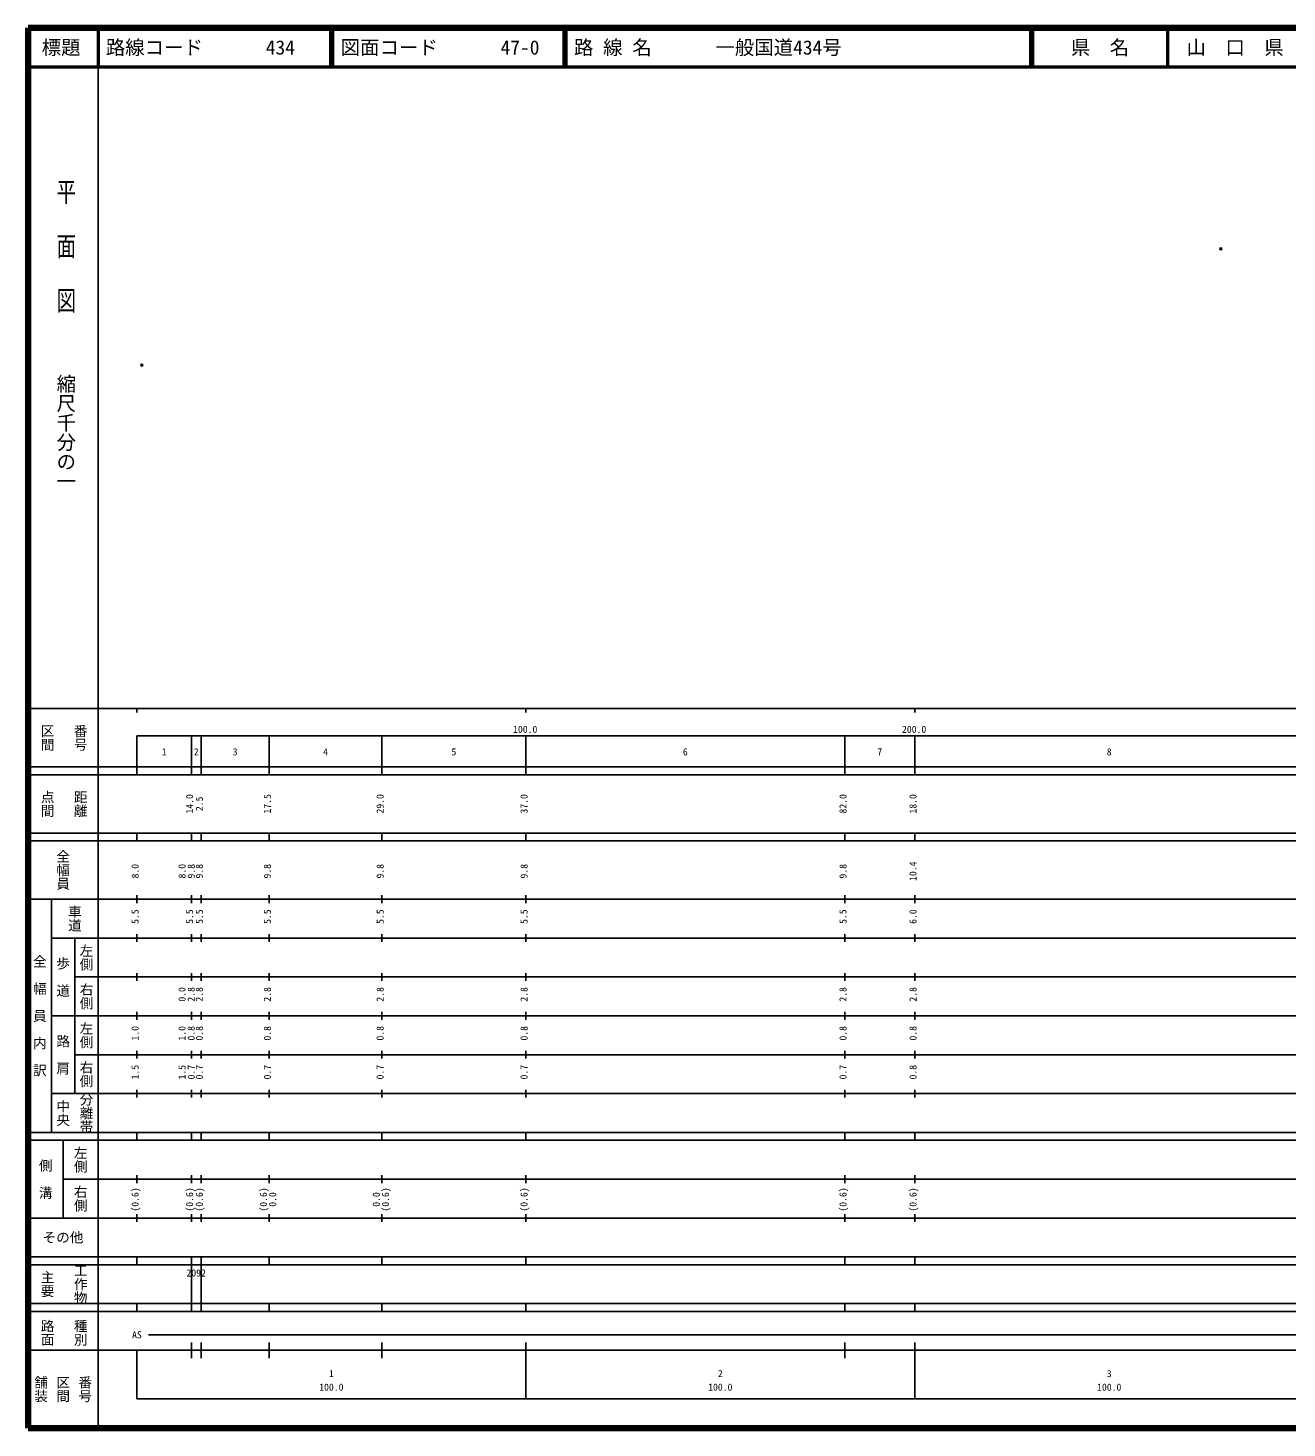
# Model space of a CAD drawing. Units: millimetres on the paper. Extents: x 40 to 680, y 20 to 380.
# Drawn here: x 40 to 363.7, y 20 to 380 of the extents above; entities that cross this region are included whole.
import ezdxf
from ezdxf.enums import TextEntityAlignment as Align

# ---------------------------------------------------------------- set-up
doc = ezdxf.new("R2010")
doc.units = ezdxf.units.MM
doc.header["$PDMODE"] = 32
doc.header["$PDSIZE"] = 0.5
doc.layers.add('M-OTRS', color=6, linetype='Continuous')
doc.layers.add('M-TTL-TXT', color=7, linetype='Continuous')
for name, color, linetype, lineweight in [('M-TTL', 2, 'Continuous', 140), ('M-TTL-BAND', 7, 'Continuous', 25), ('M-TTL-LINE', 7, 'Continuous', 50)]:
    doc.layers.add(name, color=color, linetype=linetype, lineweight=lineweight)
doc.styles.add('@ＭＳ ゴシック', font='')
doc.styles.add('ＭＳ ゴシック', font='')
doc.styles.get('@ＭＳ ゴシック').set_extended_font_data('@MS Gothic')
doc.styles.get('ＭＳ ゴシック').set_extended_font_data('MS Gothic')

msp = doc.modelspace()

# ---------------------------------------------------------------- linework, layer by layer
at = {"layer": 'M-OTRS'}
for p in [(346.684, 323.189), (69.257, 293.293)]:
    msp.add_point(p, dxfattribs=at)
at = {"layer": 'M-TTL'}
for p, q in [((40, 380), (40, 20)), ((680, 380), (40, 380)), ((40, 20), (680, 20))]:
    msp.add_line(p, q, dxfattribs=at)
at = {"layer": 'M-TTL-BAND'}
for p, q in [((58, 370), (58, 20)), ((40, 205), (579, 205)), ((68, 205), (68, 204)), ((168, 205), (168, 204)), ((268, 205), (268, 204)), ((68, 198), (579, 198)), ((68, 198), (68, 188)), ((82, 188), (82, 198)), ((84.5, 188), (84.5, 198)), ((102, 188), (102, 198)), ((131, 188), (131, 198)), ((168, 188), (168, 198)), ((250, 188), (250, 198)), ((268, 188), (268, 198)), ((40, 190), (579, 190)), ((40, 188), (579, 188)), ((40, 173), (579, 173)), ((68, 171), (68, 173)), ((82, 171), (82, 173)), ((84.5, 171), (84.5, 173)), ((102, 171), (102, 173)), ((131, 171), (131, 173)), ((168, 171), (168, 173)), ((250, 171), (250, 173)), ((268, 171), (268, 173)), ((40, 171), (579, 171)), ((40, 156), (579, 156)), ((46, 96), (46, 156)), ((68, 155), (68, 157)), ((82, 155), (82, 157)), ((84.5, 155), (84.5, 157)), ((102, 155), (102, 157)), ((131, 155), (131, 157)), ((168, 155), (168, 157)), ((250, 155), (250, 157)), ((268, 155), (268, 157)), ((46, 146), (579, 146)), ((52, 146), (52, 106)), ((68, 145), (68, 147)), ((82, 145), (82, 147)), ((84.5, 145), (84.5, 147)), ((102, 145), (102, 147)), ((131, 145), (131, 147)), ((168, 145), (168, 147)), ((250, 145), (250, 147)), ((268, 145), (268, 147)), ((68, 135), (68, 137)), ((82, 135), (82, 137)), ((84.5, 135), (84.5, 137)), ((102, 135), (102, 137)), ((131, 135), (131, 137)), ((168, 135), (168, 137)), ((250, 135), (250, 137)), ((268, 135), (268, 137)), ((52, 136), (579, 136)), ((46, 126), (579, 126)), ((68, 125), (68, 127)), ((82, 125), (82, 127)), ((84.5, 125), (84.5, 127)), ((102, 125), (102, 127)), ((131, 125), (131, 127)), ((168, 125), (168, 127)), ((250, 125), (250, 127)), ((268, 125), (268, 127)), ((52, 116), (579, 116)), ((68, 115), (68, 117)), ((82, 115), (82, 117)), ((84.5, 115), (84.5, 117)), ((102, 115), (102, 117)), ((131, 115), (131, 117)), ((168, 115), (168, 117)), ((250, 115), (250, 117)), ((268, 115), (268, 117)), ((46, 106), (579, 106)), ((68, 105), (68, 107)), ((82, 105), (82, 107)), ((84.5, 105), (84.5, 107)), ((102, 105), (102, 107)), ((131, 105), (131, 107)), ((168, 105), (168, 107)), ((250, 105), (250, 107)), ((268, 105), (268, 107)), ((40, 96), (579, 96)), ((40, 94), (579, 94)), ((49, 94), (49, 74)), ((68, 94), (68, 96)), ((82, 94), (82, 96)), ((84.5, 94), (84.5, 96)), ((102, 94), (102, 96)), ((131, 94), (131, 96)), ((168, 94), (168, 96)), ((250, 94), (250, 96)), ((268, 94), (268, 96)), ((49, 84), (579, 84)), ((68, 83), (68, 85)), ((82, 83), (82, 85)), ((84.5, 83), (84.5, 85)), ((102, 83), (102, 85)), ((131, 83), (131, 85)), ((168, 83), (168, 85)), ((250, 83), (250, 85)), ((268, 83), (268, 85)), ((40, 74), (579, 74)), ((68, 73), (68, 75)), ((82, 73), (82, 75)), ((84.5, 73), (84.5, 75)), ((102, 73), (102, 75)), ((131, 73), (131, 75)), ((168, 73), (168, 75)), ((250, 73), (250, 75)), ((268, 73), (268, 75)), ((40, 64), (579, 64)), ((40, 62), (579, 62)), ((68, 62), (68, 64)), ((82, 62), (82, 64)), ((82, 52), (82, 62)), ((84.5, 62), (84.5, 64)), ((84.5, 52), (84.5, 62)), ((102, 62), (102, 64)), ((131, 62), (131, 64)), ((168, 62), (168, 64)), ((250, 62), (250, 64)), ((268, 62), (268, 64)), ((40, 52), (579, 52)), ((68, 50), (68, 52)), ((82, 50), (82, 52)), ((84.5, 50), (84.5, 52)), ((102, 50), (102, 52)), ((131, 50), (131, 52)), ((168, 50), (168, 52)), ((250, 50), (250, 52)), ((268, 50), (268, 52)), ((40, 50), (579, 50)), ((71, 44), (565, 44)), ((40, 40), (579, 40)), ((68, 40), (68, 27.5)), ((82, 38), (82, 42)), ((84.5, 38), (84.5, 42)), ((102, 38), (102, 42)), ((131, 38), (131, 42)), ((168, 27.5), (168, 42)), ((250, 38), (250, 42)), ((268, 27.5), (268, 42)), ((68, 27.5), (579, 27.5))]:
    msp.add_line(p, q, dxfattribs=at)
at = {"layer": 'M-TTL-LINE'}
for p, q in [((58, 380), (58, 370)), ((117.75, 380), (117.75, 370)), ((118.25, 380), (118.25, 370)), ((177.75, 380), (177.75, 370)), ((178.25, 380), (178.25, 370)), ((297.75, 380), (297.75, 370)), ((298.25, 380), (298.25, 370)), ((333, 380), (333, 370)), ((40, 370), (680, 370))]:
    msp.add_line(p, q, dxfattribs=at)

# ---------------------------------------------------------------- texts
at = {"layer": 'M-TTL-BAND', "style": '@ＭＳ ゴシック', "width": 1.4}
msp.add_text('平  面  図', height=3.666, rotation=270, dxfattribs=at).set_placement((49.777, 306.475), align=Align.MIDDLE_RIGHT)
at = {"layer": 'M-TTL-BAND', "style": '@ＭＳ ゴシック'}
msp.add_text('縮尺千分の一', height=3.666, rotation=270, dxfattribs=at).set_placement((49.777, 261.03), align=Align.MIDDLE_RIGHT)
for s, p in [('区間', (45, 197.5)), ('番号', (53.5, 197.5)), ('点間', (45, 180.5)), ('距離', (53.5, 180.5)), ('全幅員', (49, 163.5)), ('車道', (52, 151)), ('左側', (55, 141)), ('全\u3000幅\u3000員\u3000内\u3000訳', (43, 126)), ('歩\u3000道', (49, 136)), ('右側', (55, 131)), ('左側', (55, 121)), ('路\u3000肩', (49, 116)), ('右側', (55, 111)), ('分離帯', (55, 101)), ('中央', (49, 101)), ('左側', (53.5, 89)), ('側\u3000溝', (44.5, 84)), ('右側', (53.5, 79)), ('工作物', (53.5, 57)), ('主要', (45, 57)), ('路面', (45, 44.5)), ('種別', (53.5, 44.5)), ('舗装', (43.333, 30)), ('区間', (49, 30)), ('番号', (54.667, 30))]:
    msp.add_text(s, height=2.566, rotation=270, dxfattribs=at).set_placement(p, align=Align.MIDDLE_CENTER)
at = {"layer": 'M-TTL-BAND', "style": 'ＭＳ ゴシック'}
for s, p in [('100.0', (167.844, 198.195)), ('200.0', (267.844, 198.195)), ('1', (75, 192.405)), ('2', (83.25, 192.405)), ('3', (93.25, 192.405)), ('4', (116.5, 192.405)), ('5', (149.5, 192.405)), ('6', (209, 192.405)), ('7', (259, 192.405)), ('8', (318, 192.405)), ('AS', (68, 42.5)), ('1', (118, 32.523)), ('2', (218, 32.523)), ('3', (318, 32.523)), ('100.0', (118, 29.033)), ('100.0', (218, 29.033)), ('100.0', (318, 29.033))]:
    msp.add_text(s, height=1.833, dxfattribs=at).set_placement(p, align=Align.BOTTOM_CENTER)
for s, p in [('14.0', (83, 180.5)), ('2.5', (85.5, 180.5)), ('17.5', (103, 180.5)), ('29.0', (132, 180.5)), ('37.0', (169, 180.5)), ('82.0', (251, 180.5)), ('18.0', (269, 180.5)), ('8.0', (69, 163.174)), ('8.0', (81.056, 163.174)), ('9.8', (83.426, 163.174)), ('9.8', (85.5, 163.174)), ('9.8', (103, 163.174)), ('9.8', (132, 163.174)), ('9.8', (169, 163.174)), ('9.8', (251, 163.174)), ('10.4', (269, 163.174)), ('5.5', (69, 151.5)), ('5.5', (83, 151.5)), ('5.5', (85.5, 151.5)), ('5.5', (103, 151.5)), ('5.5', (132, 151.5)), ('5.5', (169, 151.5)), ('5.5', (251, 151.5)), ('6.0', (269, 151.5)), ('0.0', (81.056, 131.5)), ('2.8', (83.426, 131.5)), ('2.8', (85.5, 131.5)), ('2.8', (103, 131.5)), ('2.8', (132, 131.5)), ('2.8', (169, 131.5)), ('2.8', (251, 131.5)), ('2.8', (269, 131.5)), ('1.0', (69, 121.5)), ('1.0', (81.056, 121.5)), ('0.8', (83.426, 121.5)), ('0.8', (85.5, 121.5)), ('0.8', (103, 121.5)), ('0.8', (132, 121.5)), ('0.8', (169, 121.5)), ('0.8', (251, 121.5)), ('0.8', (269, 121.5)), ('1.5', (69, 111.5)), ('1.5', (81.056, 111.5)), ('0.7', (83.426, 111.5)), ('0.7', (85.5, 111.5)), ('0.7', (103, 111.5)), ('0.7', (132, 111.5)), ('0.7', (169, 111.5)), ('0.7', (251, 111.5)), ('0.8', (269, 111.5)), ('(0.6)', (69, 78.764)), ('(0.6)', (83, 78.764)), ('(0.6)', (85.5, 78.764)), ('(0.6)', (102, 78.764)), ('0.0', (104.37, 78.764)), ('0.0', (131, 78.764)), ('(0.6)', (133.37, 78.764)), ('(0.6)', (169, 78.764)), ('(0.6)', (251, 78.764)), ('(0.6)', (269, 78.764))]:
    msp.add_text(s, height=1.833, rotation=90, dxfattribs=at).set_placement(p, align=Align.BOTTOM_CENTER)
msp.add_text('その他', height=2.566, dxfattribs=at).set_placement((49, 69), align=Align.MIDDLE_CENTER)
msp.add_text('2092', height=1.833, dxfattribs=at).set_placement((80.75, 58.405), align=Align.BOTTOM_LEFT)
at = {"layer": 'M-TTL-TXT', "style": 'ＭＳ ゴシック'}
for s, p in [('標題', (48.5, 375)), ('県\u3000名', (315.625, 375)), ('山\u3000口\u3000県', (350.375, 375))]:
    msp.add_text(s, height=3.666, dxfattribs=at).set_placement(p, align=Align.MIDDLE_CENTER)
for s, p in [('路線コード', (60, 375)), ('434', (101.142, 375)), ('図面コード', (120.38, 375)), ('47-0', (161.521, 375)), ('路 線 名', (180.38, 375)), ('一般国道434号', (216.734, 375))]:
    msp.add_text(s, height=3.666, dxfattribs=at).set_placement(p, align=Align.MIDDLE_LEFT)

doc.saveas('drawing.dxf')
